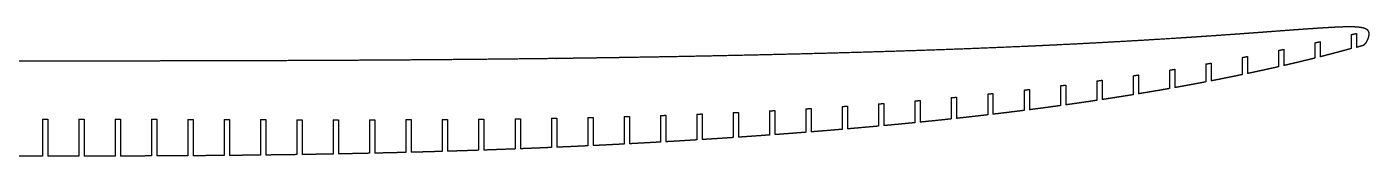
# Model space of a CAD drawing. Header units: metres. Extents: x 40 to 1950, y 1 to 93.
# Drawn here: x 990 to 1950, y 1 to 93 of the extents above; entities that cross this region are included whole.
import ezdxf

# ---------------------------------------------------------------- set-up
doc = ezdxf.new("R2010")
doc.units = ezdxf.units.M

msp = doc.modelspace()

# ---------------------------------------------------------------- linework, layer by layer
for p, q in [((1937.1, 87.23, 78), (1937.1, 77.3, 78)), ((1940.9, 88.12, 78), (1940.9, 78.36, 78)), ((1911.1, 81.42, 78), (1911.1, 70.47, 78)), ((1914.9, 82.25, 78), (1914.9, 71.43, 78)), ((1859.1, 70.95, 78), (1859.1, 58.67, 78)), ((1862.9, 71.66, 78), (1862.9, 59.46, 78)), ((1885.1, 76, 78), (1885.1, 64.3, 78)), ((1888.9, 76.77, 78), (1888.9, 65.17, 78)), ((1781.1, 57.88, 78), (1781.1, 44.35, 78)), ((1784.9, 58.45, 78), (1784.9, 44.97, 78)), ((1807.1, 61.9, 78), (1807.1, 48.74, 78)), ((1810.9, 62.52, 78), (1810.9, 49.41, 78)), ((1833.1, 66.25, 78), (1833.1, 53.5, 78)), ((1836.9, 66.92, 78), (1836.9, 54.22, 78)), ((1706.9, 48.1, 78), (1706.9, 33.6, 78)), ((1729.1, 50.78, 78), (1729.1, 36.56, 78)), ((1732.9, 51.26, 78), (1732.9, 37.09, 78)), ((1755.1, 54.18, 78), (1755.1, 40.3, 78)), ((1758.9, 54.7, 78), (1758.9, 40.87, 78)), ((1625.1, 39.92, 78), (1625.1, 24.38, 78)), ((1628.9, 40.25, 78), (1628.9, 24.76, 78)), ((1651.1, 42.25, 78), (1651.1, 27.05, 78)), ((1654.9, 42.61, 78), (1654.9, 27.46, 78)), ((1677.1, 44.83, 78), (1677.1, 29.95, 78)), ((1680.9, 45.23, 78), (1680.9, 30.4, 78)), ((1703.1, 47.67, 78), (1703.1, 33.12, 78)), ((1420.9, 28.86, 78), (1420.9, 9.32, 78)), ((1443.1, 29.54, 78), (1443.1, 10.54, 78)), ((1446.9, 29.67, 78), (1446.9, 10.75, 78)), ((1469.1, 30.48, 78), (1469.1, 12.08, 78)), ((1472.9, 30.63, 78), (1472.9, 12.31, 78)), ((1495.1, 31.57, 78), (1495.1, 13.75, 78)), ((1498.9, 31.75, 78), (1498.9, 14.01, 78)), ((1521.1, 32.85, 78), (1521.1, 15.56, 78)), ((1524.9, 33.05, 78), (1524.9, 15.84, 78)), ((1547.1, 34.31, 78), (1547.1, 17.52, 78)), ((1550.9, 34.54, 78), (1550.9, 17.82, 78)), ((1573.1, 35.96, 78), (1573.1, 19.63, 78)), ((1576.9, 36.22, 78), (1576.9, 19.95, 78)), ((1599.1, 37.83, 78), (1599.1, 21.91, 78)), ((1602.9, 38.12, 78), (1602.9, 22.26, 78)), ((1001.1, 27, 78), (1001.1, 0.56, 78)), ((1004.9, 27, 78), (1004.9, 0.55, 78)), ((1027.1, 26.99, 78), (1027.1, 0.53, 78)), ((1030.9, 26.98, 78), (1030.9, 0.53, 78)), ((1053.1, 26.94, 78), (1053.1, 0.54, 78)), ((1056.9, 26.93, 78), (1056.9, 0.55, 78)), ((1079.1, 26.86, 78), (1079.1, 0.62, 78)), ((1082.9, 26.85, 78), (1082.9, 0.63, 78)), ((1105.1, 26.77, 78), (1105.1, 0.75, 78)), ((1108.9, 26.75, 78), (1108.9, 0.78, 78)), ((1131.1, 26.67, 78), (1131.1, 0.95, 78)), ((1134.9, 26.66, 78), (1134.9, 0.99, 78)), ((1157.1, 26.58, 78), (1157.1, 1.22, 78)), ((1160.9, 26.57, 78), (1160.9, 1.27, 78)), ((1183.1, 26.52, 78), (1183.1, 1.57, 78)), ((1186.9, 26.51, 78), (1186.9, 1.63, 78)), ((1209.1, 26.48, 78), (1209.1, 2.01, 78)), ((1212.9, 26.48, 78), (1212.9, 2.08, 78)), ((1235.1, 26.49, 78), (1235.1, 2.53, 78)), ((1238.9, 26.49, 78), (1238.9, 2.61, 78)), ((1261.1, 26.55, 78), (1261.1, 3.14, 78)), ((1264.9, 26.56, 78), (1264.9, 3.24, 78)), ((1287.1, 26.68, 78), (1287.1, 3.86, 78)), ((1290.9, 26.7, 78), (1290.9, 3.97, 78)), ((1313.1, 26.89, 78), (1313.1, 4.68, 78)), ((1316.9, 26.93, 78), (1316.9, 4.81, 78)), ((1339.1, 27.19, 78), (1339.1, 5.61, 78)), ((1342.9, 27.24, 78), (1342.9, 5.76, 78)), ((1365.1, 27.59, 78), (1365.1, 6.66, 78)), ((1368.9, 27.66, 78), (1368.9, 6.83, 78)), ((1391.1, 28.11, 78), (1391.1, 7.83, 78)), ((1394.9, 28.2, 78), (1394.9, 8.01, 78)), ((1417.1, 28.76, 78), (1417.1, 9.12, 78))]:
    msp.add_line(p, q)
for points, degree, knots in [([(1945.88, 79.77, 78), (1945.99, 79.82, 78), (1946.09, 79.87, 78), (1946.19, 79.93, 78), (1946.28, 80, 78), (1946.38, 80.07, 78), (1946.47, 80.14, 78), (1946.56, 80.22, 78), (1946.76, 80.4, 78), (1946.87, 80.51, 78), (1946.98, 80.62, 78), (1947.08, 80.74, 78), (1947.18, 80.86, 78), (1947.28, 80.98, 78), (1947.38, 81.11, 78), (1947.68, 81.51, 78), (1947.88, 81.79, 78), (1948.06, 82.08, 78), (1948.24, 82.38, 78), (1948.4, 82.68, 78), (1948.56, 82.99, 78), (1948.71, 83.3, 78), (1948.98, 83.89, 78), (1949.1, 84.17, 78), (1949.21, 84.46, 78), (1949.31, 84.75, 78), (1949.41, 85.04, 78), (1949.5, 85.33, 78), (1949.58, 85.63, 78), (1949.67, 86, 78), (1949.68, 86.07, 78), (1949.7, 86.14, 78), (1949.72, 86.22, 78), (1949.73, 86.29, 78), (1949.75, 86.36, 78), (1949.76, 86.43, 78), (1949.79, 86.61, 78), (1949.81, 86.72, 78), (1949.83, 86.83, 78), (1949.84, 86.93, 78), (1949.85, 87.04, 78), (1949.86, 87.15, 78), (1949.87, 87.25, 78), (1949.89, 87.43, 78), (1949.89, 87.5, 78), (1949.89, 87.57, 78), (1949.9, 87.64, 78), (1949.9, 87.71, 78), (1949.9, 87.78, 78), (1949.9, 87.85, 78), (1949.89, 88.14, 78), (1949.88, 88.37, 78), (1949.85, 88.59, 78), (1949.81, 88.81, 78), (1949.75, 89.03, 78), (1949.67, 89.24, 78), (1949.58, 89.44, 78), (1949.39, 89.78, 78), (1949.3, 89.92, 78), (1949.21, 90.05, 78), (1949.1, 90.17, 78), (1948.99, 90.29, 78), (1948.88, 90.41, 78), (1948.76, 90.52, 78), (1948.36, 90.85, 78), (1948.06, 91.05, 78), (1947.74, 91.22, 78), (1947.42, 91.38, 78), (1947.09, 91.52, 78), (1946.75, 91.64, 78), (1946.41, 91.75, 78), (1945.56, 91.99, 78), (1945.05, 92.11, 78), (1944.53, 92.22, 78), (1944.01, 92.31, 78), (1943.49, 92.38, 78), (1942.96, 92.45, 78), (1942.44, 92.5, 78), (1941.62, 92.58, 78), (1941.32, 92.6, 78), (1941.01, 92.62, 78), (1940.69, 92.64, 78), (1940.36, 92.66, 78), (1940.02, 92.68, 78), (1939.67, 92.7, 78), (1938.91, 92.73, 78), (1938.5, 92.74, 78), (1938.08, 92.75, 78), (1937.64, 92.76, 78), (1937.19, 92.77, 78), (1936.73, 92.77, 78), (1936.25, 92.77, 78), (1934.58, 92.77, 78), (1933.41, 92.76, 78), (1932.25, 92.73, 78), (1931.08, 92.7, 78), (1929.91, 92.66, 78), (1928.75, 92.62, 78), (1927.58, 92.57, 78), (1924.79, 92.44, 78), (1923.16, 92.36, 78), (1921.53, 92.27, 78), (1919.91, 92.18, 78), (1918.28, 92.08, 78), (1916.66, 91.98, 78), (1915.03, 91.88, 78), (1911.55, 91.65, 78), (1909.68, 91.53, 78), (1907.82, 91.4, 78), (1905.96, 91.27, 78), (1904.1, 91.14, 78), (1902.24, 91, 78), (1900.38, 90.87, 78), (1897.67, 90.67, 78), (1896.82, 90.61, 78), (1895.94, 90.55, 78), (1895.05, 90.48, 78), (1894.14, 90.41, 78), (1893.22, 90.35, 78), (1892.28, 90.28, 78), (1890.23, 90.12, 78), (1889.11, 90.04, 78), (1887.96, 89.96, 78), (1886.8, 89.87, 78), (1885.61, 89.78, 78), (1884.39, 89.69, 78), (1883.14, 89.6, 78), (1878.18, 89.23, 78), (1874.5, 88.96, 78), (1870.81, 88.69, 78), (1867.13, 88.41, 78), (1863.44, 88.15, 78), (1859.76, 87.88, 78), (1856.07, 87.62, 78), (1847.68, 87.02, 78), (1842.96, 86.69, 78), (1838.25, 86.36, 78), (1833.53, 86.04, 78), (1828.82, 85.72, 78), (1824.1, 85.41, 78), (1819.39, 85.1, 78), (1810, 84.5, 78), (1805.33, 84.2, 78), (1800.66, 83.91, 78), (1795.98, 83.63, 78), (1791.31, 83.35, 78), (1786.64, 83.07, 78), (1781.96, 82.8, 78), (1767.67, 81.98, 78), (1758.04, 81.45, 78), (1748.41, 80.94, 78), (1738.78, 80.44, 78), (1729.15, 79.97, 78), (1719.52, 79.51, 78), (1709.89, 79.07, 78), (1696.5, 78.49, 78), (1692.74, 78.32, 78), (1688.98, 78.16, 78), (1685.21, 78.01, 78), (1681.45, 77.85, 78), (1677.69, 77.7, 78), (1673.93, 77.55, 78), (1654.74, 76.8, 78), (1639.32, 76.23, 78), (1623.89, 75.71, 78), (1608.46, 75.21, 78), (1593.03, 74.75, 78), (1577.6, 74.31, 78), (1562.17, 73.89, 78), (1529.43, 73.06, 78), (1512.12, 72.65, 78), (1494.82, 72.27, 78), (1477.51, 71.92, 78), (1460.2, 71.59, 78), (1442.9, 71.28, 78), (1425.59, 70.99, 78), (1404.07, 70.66, 78), (1399.85, 70.6, 78), (1395.63, 70.54, 78), (1391.4, 70.48, 78), (1387.18, 70.42, 78), (1382.95, 70.36, 78), (1378.72, 70.3, 78), (1370.68, 70.2, 78), (1366.87, 70.15, 78), (1363.06, 70.1, 78), (1359.25, 70.05, 78), (1355.44, 70.01, 78), (1351.63, 69.96, 78), (1347.82, 69.92, 78), (1315.23, 69.55, 78), (1286.44, 69.27, 78), (1257.65, 69.05, 78), (1228.87, 68.87, 78), (1200.08, 68.73, 78), (1171.29, 68.62, 78), (1142.5, 68.54, 78), (1103.13, 68.45, 78), (1092.55, 68.43, 78), (1081.96, 68.42, 78), (1071.38, 68.4, 78), (1060.8, 68.39, 78), (1050.21, 68.37, 78), (1039.63, 68.36, 78), (1026.16, 68.35, 78), (1023.27, 68.34, 78), (1020.38, 68.34, 78), (1017.5, 68.34, 78), (1014.61, 68.34, 78), (1011.72, 68.33, 78), (1008.83, 68.33, 78), (996.21, 68.32, 78), (986.47, 68.31, 78), (976.73, 68.3, 78), (967, 68.29, 78), (957.26, 68.29, 78), (947.52, 68.28, 78), (937.79, 68.27, 78), (918.31, 68.26, 78), (908.58, 68.25, 78), (898.84, 68.25, 78), (889.1, 68.24, 78), (879.37, 68.24, 78), (869.63, 68.23, 78), (859.89, 68.23, 78), (842.53, 68.22, 78), (834.91, 68.21, 78), (827.29, 68.21, 78), (819.67, 68.2, 78), (812.05, 68.2, 78), (804.43, 68.19, 78), (796.81, 68.19, 78), (775.22, 68.18, 78), (761.26, 68.17, 78), (747.29, 68.16, 78), (733.32, 68.15, 78), (719.35, 68.14, 78), (705.38, 68.12, 78), (691.41, 68.11, 78), (666.48, 68.08, 78), (655.52, 68.07, 78), (644.55, 68.06, 78), (633.59, 68.05, 78), (622.63, 68.03, 78), (611.67, 68.02, 78), (600.71, 68, 78), (582.3, 67.98, 78), (574.84, 67.97, 78), (567.39, 67.96, 78), (559.94, 67.95, 78), (552.49, 67.94, 78), (545.04, 67.93, 78), (537.59, 67.93, 78), (519.01, 67.9, 78), (507.88, 67.89, 78), (496.75, 67.88, 78), (485.62, 67.87, 78), (474.48, 67.86, 78), (463.35, 67.85, 78), (452.22, 67.85, 78), (435.45, 67.84, 78), (429.81, 67.84, 78), (424.18, 67.84, 78), (418.54, 67.84, 78), (412.9, 67.84, 78), (407.27, 67.84, 78), (401.63, 67.84, 78), (391.96, 67.85, 78), (387.95, 67.85, 78), (383.97, 67.85, 78), (380, 67.85, 78), (376.07, 67.86, 78), (372.15, 67.86, 78), (368.26, 67.87, 78), (361.63, 67.88, 78), (358.87, 67.88, 78), (356.11, 67.88, 78), (353.35, 67.89, 78), (350.58, 67.89, 78), (347.82, 67.9, 78), (345.06, 67.91, 78), (333.68, 67.93, 78), (325.06, 67.95, 78), (316.45, 67.98, 78), (307.83, 68.01, 78), (299.21, 68.04, 78), (290.6, 68.07, 78), (281.98, 68.11, 78), (267.69, 68.18, 78), (262.01, 68.21, 78), (256.33, 68.24, 78), (250.65, 68.28, 78), (244.97, 68.31, 78), (239.29, 68.35, 78), (233.61, 68.39, 78), (222.61, 68.47, 78), (217.29, 68.5, 78), (211.97, 68.55, 78), (206.65, 68.59, 78), (201.32, 68.63, 78), (196, 68.68, 78), (190.68, 68.73, 78), (180.29, 68.82, 78), (175.21, 68.87, 78), (170.14, 68.92, 78), (165.06, 68.97, 78), (159.99, 69.03, 78), (154.91, 69.08, 78), (149.84, 69.13, 78), (143.19, 69.21, 78), (141.6, 69.22, 78), (140.02, 69.24, 78), (138.44, 69.26, 78), (136.86, 69.28, 78), (135.28, 69.3, 78), (133.7, 69.31, 78), (127.62, 69.38, 78), (123.13, 69.43, 78), (118.63, 69.48, 78), (114.14, 69.53, 78), (109.64, 69.58, 78), (105.15, 69.64, 78), (100.65, 69.69, 78), (94.14, 69.76, 78), (92.14, 69.78, 78), (90.13, 69.8, 78), (88.12, 69.82, 78), (86.11, 69.84, 78), (84.1, 69.86, 78), (82.09, 69.87, 78), (78.57, 69.9, 78), (77.05, 69.91, 78), (75.53, 69.92, 78), (74.01, 69.93, 78), (72.49, 69.93, 78), (70.98, 69.93, 78), (69.46, 69.93, 78), (66.75, 69.93, 78), (65.56, 69.92, 78), (64.37, 69.91, 78), (63.18, 69.9, 78), (61.99, 69.88, 78), (60.8, 69.86, 78), (59.61, 69.84, 78), (57.56, 69.78, 78), (56.7, 69.75, 78), (55.85, 69.72, 78), (54.99, 69.68, 78), (54.13, 69.64, 78), (53.27, 69.59, 78), (52.42, 69.53, 78), (51.18, 69.43, 78), (50.81, 69.39, 78), (50.45, 69.36, 78), (50.1, 69.32, 78), (49.76, 69.29, 78), (49.44, 69.25, 78), (49.12, 69.21, 78), (48.49, 69.12, 78), (48.17, 69.08, 78), (47.86, 69.03, 78), (47.56, 68.98, 78), (47.28, 68.93, 78), (47, 68.87, 78), (46.73, 68.82, 78), (46, 68.66, 78), (45.53, 68.55, 78), (45.06, 68.42, 78), (44.59, 68.28, 78), (44.13, 68.12, 78), (43.68, 67.93, 78), (43.24, 67.72, 78), (42.65, 67.39, 78), (42.49, 67.29, 78), (42.33, 67.18, 78), (42.17, 67.07, 78), (42.02, 66.95, 78), (41.87, 66.83, 78), (41.73, 66.7, 78), (41.37, 66.35, 78), (41.17, 66.12, 78), (40.98, 65.87, 78), (40.82, 65.61, 78), (40.68, 65.34, 78), (40.56, 65.05, 78), (40.46, 64.76, 78), (40.35, 64.34, 78), (40.32, 64.2, 78), (40.29, 64.07, 78), (40.27, 63.94, 78), (40.25, 63.8, 78), (40.23, 63.67, 78), (40.22, 63.53, 78), (40.2, 63.33, 78), (40.19, 63.27, 78), (40.19, 63.2, 78), (40.18, 63.13, 78), (40.18, 63.07, 78), (40.18, 63, 78), (40.17, 62.94, 78), (40.17, 62.87, 78)], 8, [0, 0, 0, 0, 0, 0, 0, 0, 0, 0.0009021, 0.0009021, 0.0009021, 0.0009021, 0.0009021, 0.0009021, 0.0009021, 0.0021203, 0.0021203, 0.0021203, 0.0021203, 0.0021203, 0.0021203, 0.0021203, 0.0047802, 0.0047802, 0.0047802, 0.0047802, 0.0047802, 0.0047802, 0.0047802, 0.0071444, 0.0071444, 0.0071444, 0.0071444, 0.0071444, 0.0071444, 0.0071444, 0.0077226, 0.0077226, 0.0077226, 0.0077226, 0.0077226, 0.0077226, 0.0077226, 0.0085898, 0.0085898, 0.0085898, 0.0085898, 0.0085898, 0.0085898, 0.0085898, 0.0091763, 0.0091763, 0.0091763, 0.0091763, 0.0091763, 0.0091763, 0.0091763, 0.011029, 0.011029, 0.011029, 0.011029, 0.011029, 0.011029, 0.011029, 0.0123751, 0.0123751, 0.0123751, 0.0123751, 0.0123751, 0.0123751, 0.0123751, 0.0153348, 0.0153348, 0.0153348, 0.0153348, 0.0153348, 0.0153348, 0.0153348, 0.0196827, 0.0196827, 0.0196827, 0.0196827, 0.0196827, 0.0196827, 0.0196827, 0.0220968, 0.0220968, 0.0220968, 0.0220968, 0.0220968, 0.0220968, 0.0220968, 0.02473, 0.02473, 0.02473, 0.02473, 0.02473, 0.02473, 0.02473, 0.030933, 0.030933, 0.030933, 0.030933, 0.030933, 0.030933, 0.030933, 0.039581, 0.039581, 0.039581, 0.039581, 0.039581, 0.039581, 0.039581, 0.04949, 0.04949, 0.04949, 0.04949, 0.04949, 0.04949, 0.04949, 0.0539832, 0.0539832, 0.0539832, 0.0539832, 0.0539832, 0.0539832, 0.0539832, 0.0591184, 0.0591184, 0.0591184, 0.0591184, 0.0591184, 0.0591184, 0.0591184, 0.073967, 0.073967, 0.073967, 0.073967, 0.073967, 0.073967, 0.073967, 0.0929595, 0.0929595, 0.0929595, 0.0929595, 0.0929595, 0.0929595, 0.0929595, 0.1117735, 0.1117735, 0.1117735, 0.1117735, 0.1117735, 0.1117735, 0.1117735, 0.1505213, 0.1505213, 0.1505213, 0.1505213, 0.1505213, 0.1505213, 0.1505213, 0.1656526, 0.1656526, 0.1656526, 0.1656526, 0.1656526, 0.1656526, 0.1656526, 0.2276948, 0.2276948, 0.2276948, 0.2276948, 0.2276948, 0.2276948, 0.2276948, 0.2972651, 0.2972651, 0.2972651, 0.2972651, 0.2972651, 0.2972651, 0.2972651, 0.3142055, 0.3142055, 0.3142055, 0.3142055, 0.3142055, 0.3142055, 0.3142055, 0.3294516, 0.3294516, 0.3294516, 0.3294516, 0.3294516, 0.3294516, 0.3294516, 0.4446422, 0.4446422, 0.4446422, 0.4446422, 0.4446422, 0.4446422, 0.4446422, 0.4869914, 0.4869914, 0.4869914, 0.4869914, 0.4869914, 0.4869914, 0.4869914, 0.4985448, 0.4985448, 0.4985448, 0.4985448, 0.4985448, 0.4985448, 0.4985448, 0.537506, 0.537506, 0.537506, 0.537506, 0.537506, 0.537506, 0.537506, 0.5764667, 0.5764667, 0.5764667, 0.5764667, 0.5764667, 0.5764667, 0.5764667, 0.606957, 0.606957, 0.606957, 0.606957, 0.606957, 0.606957, 0.606957, 0.6628534, 0.6628534, 0.6628534, 0.6628534, 0.6628534, 0.6628534, 0.6628534, 0.7067149, 0.7067149, 0.7067149, 0.7067149, 0.7067149, 0.7067149, 0.7067149, 0.7365257, 0.7365257, 0.7365257, 0.7365257, 0.7365257, 0.7365257, 0.7365257, 0.7810692, 0.7810692, 0.7810692, 0.7810692, 0.7810692, 0.7810692, 0.7810692, 0.8036227, 0.8036227, 0.8036227, 0.8036227, 0.8036227, 0.8036227, 0.8036227, 0.8197562, 0.8197562, 0.8197562, 0.8197562, 0.8197562, 0.8197562, 0.8197562, 0.8312903, 0.8312903, 0.8312903, 0.8312903, 0.8312903, 0.8312903, 0.8312903, 0.8672636, 0.8672636, 0.8672636, 0.8672636, 0.8672636, 0.8672636, 0.8672636, 0.8909765, 0.8909765, 0.8909765, 0.8909765, 0.8909765, 0.8909765, 0.8909765, 0.9131935, 0.9131935, 0.9131935, 0.9131935, 0.9131935, 0.9131935, 0.9131935, 0.9343806, 0.9343806, 0.9343806, 0.9343806, 0.9343806, 0.9343806, 0.9343806, 0.9409806, 0.9409806, 0.9409806, 0.9409806, 0.9409806, 0.9409806, 0.9409806, 0.9597527, 0.9597527, 0.9597527, 0.9597527, 0.9597527, 0.9597527, 0.9597527, 0.9681406, 0.9681406, 0.9681406, 0.9681406, 0.9681406, 0.9681406, 0.9681406, 0.9744773, 0.9744773, 0.9744773, 0.9744773, 0.9744773, 0.9744773, 0.9744773, 0.9794481, 0.9794481, 0.9794481, 0.9794481, 0.9794481, 0.9794481, 0.9794481, 0.9830342, 0.9830342, 0.9830342, 0.9830342, 0.9830342, 0.9830342, 0.9830342, 0.9846429, 0.9846429, 0.9846429, 0.9846429, 0.9846429, 0.9846429, 0.9846429, 0.9863982, 0.9863982, 0.9863982, 0.9863982, 0.9863982, 0.9863982, 0.9863982, 0.9896594, 0.9896594, 0.9896594, 0.9896594, 0.9896594, 0.9896594, 0.9896594, 0.990953, 0.990953, 0.990953, 0.990953, 0.990953, 0.990953, 0.990953, 0.9930111, 0.9930111, 0.9930111, 0.9930111, 0.9930111, 0.9930111, 0.9930111, 0.9939259, 0.9939259, 0.9939259, 0.9939259, 0.9939259, 0.9939259, 0.9939259, 0.9943711, 0.9943711, 0.9943711, 0.9943711, 0.9943711, 0.9943711, 0.9943711, 0.9943711, 0.9943711]), ([(1937.1, 77.3, 78), (1936.7, 77.18, 78), (1936.29, 77.07, 78), (1935.89, 76.96, 78), (1935.48, 76.85, 78), (1935.08, 76.74, 78), (1934.26, 76.52, 78), (1933.85, 76.4, 78), (1933.43, 76.29, 78), (1933.02, 76.18, 78), (1932.6, 76.07, 78), (1931.35, 75.73, 78), (1930.52, 75.5, 78), (1929.68, 75.28, 78), (1928.84, 75.05, 78), (1928, 74.83, 78), (1926.3, 74.38, 78), (1925.44, 74.15, 78), (1924.58, 73.92, 78), (1923.71, 73.69, 78), (1922.85, 73.47, 78), (1921.09, 73.01, 78), (1920.2, 72.78, 78), (1919.31, 72.55, 78), (1918.42, 72.32, 78), (1917.53, 72.1, 78), (1916.35, 71.8, 78), (1916.06, 71.72, 78), (1915.77, 71.65, 78), (1915.48, 71.57, 78), (1915.19, 71.5, 78), (1914.9, 71.43, 78)], 6, [0, 0, 0, 0, 0, 0, 0, 0.109546, 0.109546, 0.109546, 0.109546, 0.109546, 0.221724, 0.221724, 0.221724, 0.221724, 0.221724, 0.448251, 0.448251, 0.448251, 0.448251, 0.448251, 0.68161, 0.68161, 0.68161, 0.68161, 0.68161, 0.921928, 0.921928, 0.921928, 0.921928, 0.921928, 1, 1, 1, 1, 1, 1, 1]), ([(1940.9, 78.36, 78), (1941.25, 78.45, 78), (1941.6, 78.55, 78), (1941.96, 78.65, 78), (1942.31, 78.75, 78), (1942.66, 78.85, 78), (1943.01, 78.95, 78), (1943.54, 79.1, 78), (1943.72, 79.15, 78), (1943.9, 79.2, 78), (1944.08, 79.25, 78), (1944.25, 79.3, 78), (1944.43, 79.36, 78), (1944.7, 79.43, 78), (1944.8, 79.46, 78), (1944.89, 79.49, 78), (1944.98, 79.51, 78), (1945.08, 79.54, 78), (1945.17, 79.57, 78), (1945.3, 79.6, 78), (1945.34, 79.62, 78), (1945.38, 79.63, 78), (1945.42, 79.64, 78), (1945.46, 79.65, 78), (1945.5, 79.66, 78), (1945.58, 79.68, 78), (1945.62, 79.69, 78), (1945.65, 79.7, 78), (1945.69, 79.71, 78), (1945.71, 79.72, 78), (1945.74, 79.73, 78), (1945.78, 79.74, 78), (1945.8, 79.75, 78), (1945.82, 79.75, 78), (1945.83, 79.76, 78), (1945.85, 79.76, 78), (1945.86, 79.76, 78), (1945.87, 79.77, 78), (1945.87, 79.77, 78), (1945.88, 79.77, 78), (1945.88, 79.77, 78), (1945.88, 79.77, 78), (1945.88, 79.77, 78), (1945.88, 79.77, 78), (1945.88, 79.77, 78), (1945.88, 79.77, 78), (1945.88, 79.77, 78), (1945.88, 79.77, 78), (1945.88, 79.77, 78), (1945.88, 79.77, 78)], 7, [0, 0, 0, 0, 0, 0, 0, 0, 0.459078, 0.459078, 0.459078, 0.459078, 0.459078, 0.459078, 0.692578, 0.692578, 0.692578, 0.692578, 0.692578, 0.692578, 0.815572, 0.815572, 0.815572, 0.815572, 0.815572, 0.815572, 0.868391, 0.868391, 0.868391, 0.868391, 0.868391, 0.868391, 0.922244, 0.922244, 0.922244, 0.922244, 0.922244, 0.922244, 0.970231, 0.970231, 0.970231, 0.970231, 0.970231, 0.970231, 0.987307, 0.987307, 0.987307, 0.987307, 0.987307, 0.987307, 1, 1, 1, 1, 1, 1, 1, 1]), ([(1911.1, 70.47, 78), (1909.77, 70.14, 78), (1908.44, 69.81, 78), (1907.11, 69.49, 78), (1904.41, 68.83, 78), (1903.04, 68.49, 78), (1901.67, 68.17, 78), (1898.9, 67.5, 78), (1897.49, 67.17, 78), (1896.08, 66.84, 78), (1893.23, 66.17, 78), (1891.79, 65.83, 78), (1890.34, 65.5, 78), (1888.9, 65.17, 78)], 4, [0, 0, 0, 0, 0, 0.240205, 0.240205, 0.240205, 0.486897, 0.486897, 0.486897, 0.740169, 0.740169, 0.740169, 1, 1, 1, 1, 1]), ([(1859.1, 58.67, 78), (1857.75, 58.39, 78), (1856.4, 58.11, 78), (1855.05, 57.83, 78), (1852.33, 57.28, 78), (1850.95, 57, 78), (1849.58, 56.72, 78), (1846.8, 56.17, 78), (1845.4, 55.89, 78), (1844, 55.61, 78), (1841.18, 55.05, 78), (1839.75, 54.78, 78), (1838.33, 54.5, 78), (1836.9, 54.22, 78)], 4, [0, 0, 0, 0, 0, 0.243354, 0.243354, 0.243354, 0.491155, 0.491155, 0.491155, 0.743389, 0.743389, 0.743389, 1, 1, 1, 1, 1]), ([(1885.1, 64.3, 78), (1883.76, 64, 78), (1882.42, 63.69, 78), (1881.08, 63.39, 78), (1878.36, 62.79, 78), (1876.99, 62.49, 78), (1875.62, 62.19, 78), (1872.84, 61.58, 78), (1871.44, 61.28, 78), (1870.04, 60.97, 78), (1867.2, 60.37, 78), (1865.77, 60.06, 78), (1864.33, 59.76, 78), (1862.9, 59.46, 78)], 4, [0, 0, 0, 0, 0, 0.241989, 0.241989, 0.241989, 0.489335, 0.489335, 0.489335, 0.742025, 0.742025, 0.742025, 1, 1, 1, 1, 1]), ([(1807.1, 48.74, 78), (1805.74, 48.5, 78), (1804.38, 48.26, 78), (1803.02, 48.02, 78), (1800.29, 47.55, 78), (1798.91, 47.31, 78), (1797.53, 47.08, 78), (1794.76, 46.61, 78), (1793.36, 46.37, 78), (1791.96, 46.14, 78), (1789.15, 45.67, 78), (1787.73, 45.43, 78), (1786.32, 45.2, 78), (1784.9, 44.97, 78)], 4, [0, 0, 0, 0, 0, 0.245035, 0.245035, 0.245035, 0.49339, 0.49339, 0.49339, 0.745054, 0.745054, 0.745054, 1, 1, 1, 1, 1]), ([(1833.1, 53.5, 78), (1831.75, 53.24, 78), (1830.39, 52.98, 78), (1829.04, 52.73, 78), (1826.3, 52.21, 78), (1824.93, 51.96, 78), (1823.55, 51.7, 78), (1820.78, 51.19, 78), (1819.38, 50.93, 78), (1817.98, 50.68, 78), (1815.16, 50.17, 78), (1813.74, 49.91, 78), (1812.32, 49.66, 78), (1810.9, 49.41, 78)], 4, [0, 0, 0, 0, 0, 0.24431, 0.24431, 0.24431, 0.492433, 0.492433, 0.492433, 0.744344, 0.744344, 0.744344, 1, 1, 1, 1, 1]), ([(1755.1, 40.3, 78), (1753.74, 40.09, 78), (1752.37, 39.89, 78), (1751.01, 39.69, 78), (1748.26, 39.28, 78), (1746.88, 39.08, 78), (1745.5, 38.88, 78), (1742.73, 38.48, 78), (1741.33, 38.28, 78), (1739.94, 38.08, 78), (1737.13, 37.68, 78), (1735.72, 37.48, 78), (1734.31, 37.28, 78), (1732.9, 37.09, 78)], 4, [0, 0, 0, 0, 0, 0.246031, 0.246031, 0.246031, 0.49472, 0.49472, 0.49472, 0.746054, 0.746054, 0.746054, 1, 1, 1, 1, 1]), ([(1781.1, 44.35, 78), (1779.74, 44.13, 78), (1778.38, 43.91, 78), (1777.01, 43.69, 78), (1774.27, 43.25, 78), (1772.89, 43.03, 78), (1771.51, 42.81, 78), (1768.74, 42.38, 78), (1767.34, 42.16, 78), (1765.95, 41.95, 78), (1763.14, 41.51, 78), (1761.73, 41.3, 78), (1760.31, 41.08, 78), (1758.9, 40.87, 78)], 4, [0, 0, 0, 0, 0, 0.245589, 0.245589, 0.245589, 0.494128, 0.494128, 0.494128, 0.745607, 0.745607, 0.745607, 1, 1, 1, 1, 1]), ([(1677.1, 29.95, 78), (1676, 29.83, 78), (1674.91, 29.7, 78), (1673.81, 29.57, 78), (1672.71, 29.45, 78), (1670.51, 29.19, 78), (1669.41, 29.07, 78), (1668.3, 28.94, 78), (1667.2, 28.82, 78), (1664.98, 28.57, 78), (1663.86, 28.44, 78), (1662.75, 28.32, 78), (1661.63, 28.2, 78), (1659.39, 27.95, 78), (1658.27, 27.83, 78), (1657.15, 27.7, 78), (1656.02, 27.58, 78), (1654.9, 27.46, 78)], 5, [0, 0, 0, 0, 0, 0, 0.246998, 0.246998, 0.246998, 0.246998, 0.496031, 0.496031, 0.496031, 0.496031, 0.747051, 0.747051, 0.747051, 0.747051, 1, 1, 1, 1, 1, 1]), ([(1703.1, 33.12, 78), (1701.73, 32.94, 78), (1700.36, 32.77, 78), (1698.99, 32.6, 78), (1696.25, 32.26, 78), (1694.86, 32.09, 78), (1693.48, 31.92, 78), (1690.71, 31.58, 78), (1689.31, 31.41, 78), (1687.92, 31.24, 78), (1685.12, 30.9, 78), (1683.71, 30.73, 78), (1682.31, 30.57, 78), (1680.9, 30.4, 78)], 4, [0, 0, 0, 0, 0, 0.246673, 0.246673, 0.246673, 0.495581, 0.495581, 0.495581, 0.746696, 0.746696, 0.746696, 1, 1, 1, 1, 1]), ([(1729.1, 36.56, 78), (1727.73, 36.37, 78), (1726.37, 36.18, 78), (1725, 36, 78), (1722.25, 35.62, 78), (1720.87, 35.44, 78), (1719.49, 35.25, 78), (1716.72, 34.88, 78), (1715.32, 34.7, 78), (1713.93, 34.52, 78), (1711.12, 34.15, 78), (1709.72, 33.97, 78), (1708.31, 33.78, 78), (1706.9, 33.6, 78)], 4, [0, 0, 0, 0, 0, 0.246378, 0.246378, 0.246378, 0.49519, 0.49519, 0.49519, 0.746408, 0.746408, 0.746408, 1, 1, 1, 1, 1]), ([(1573.1, 19.63, 78), (1570.34, 19.4, 78), (1567.57, 19.17, 78), (1564.81, 18.94, 78), (1559.26, 18.49, 78), (1556.47, 18.26, 78), (1553.69, 18.04, 78), (1550.9, 17.82, 78)], 4, [0, 0, 0, 0, 0, 0.497952, 0.497952, 0.497952, 1, 1, 1, 1, 1]), ([(1599.1, 21.91, 78), (1596.34, 21.66, 78), (1593.58, 21.41, 78), (1590.82, 21.17, 78), (1585.27, 20.68, 78), (1582.48, 20.43, 78), (1579.69, 20.19, 78), (1576.9, 19.95, 78)], 4, [0, 0, 0, 0, 0, 0.497578, 0.497578, 0.497578, 1, 1, 1, 1, 1]), ([(1625.1, 24.38, 78), (1622.34, 24.11, 78), (1619.58, 23.84, 78), (1616.82, 23.57, 78), (1611.27, 23.04, 78), (1608.48, 22.78, 78), (1605.69, 22.52, 78), (1602.9, 22.26, 78)], 4, [0, 0, 0, 0, 0, 0.497155, 0.497155, 0.497155, 1, 1, 1, 1, 1]), ([(1651.1, 27.05, 78), (1648.83, 26.81, 78), (1646.56, 26.57, 78), (1644.3, 26.33, 78), (1638.75, 25.75, 78), (1635.46, 25.42, 78), (1632.18, 25.08, 78), (1628.9, 24.76, 78)], 4, [0, 0, 0, 0, 0, 0.408737, 0.408737, 0.408737, 1, 1, 1, 1, 1]), ([(1443.1, 10.54, 78), (1440.33, 10.38, 78), (1437.56, 10.22, 78), (1434.79, 10.07, 78), (1429.24, 9.77, 78), (1426.46, 9.62, 78), (1423.68, 9.47, 78), (1420.9, 9.32, 78)], 4, [0, 0, 0, 0, 0, 0.49935, 0.49935, 0.49935, 1, 1, 1, 1, 1]), ([(1469.1, 12.08, 78), (1466.33, 11.91, 78), (1463.56, 11.74, 78), (1460.79, 11.57, 78), (1455.24, 11.24, 78), (1452.46, 11.07, 78), (1449.68, 10.91, 78), (1446.9, 10.75, 78)], 4, [0, 0, 0, 0, 0, 0.499112, 0.499112, 0.499112, 1, 1, 1, 1, 1]), ([(1495.1, 13.75, 78), (1492.33, 13.56, 78), (1489.56, 13.38, 78), (1486.79, 13.2, 78), (1481.24, 12.84, 78), (1478.46, 12.66, 78), (1475.68, 12.49, 78), (1472.9, 12.31, 78)], 4, [0, 0, 0, 0, 0, 0.498854, 0.498854, 0.498854, 1, 1, 1, 1, 1]), ([(1521.1, 15.56, 78), (1518.33, 15.36, 78), (1515.57, 15.16, 78), (1512.8, 14.97, 78), (1507.25, 14.58, 78), (1504.47, 14.39, 78), (1501.68, 14.19, 78), (1498.9, 14.01, 78)], 4, [0, 0, 0, 0, 0, 0.498581, 0.498581, 0.498581, 1, 1, 1, 1, 1]), ([(1547.1, 17.52, 78), (1544.34, 17.3, 78), (1541.57, 17.09, 78), (1538.8, 16.88, 78), (1533.25, 16.46, 78), (1530.47, 16.25, 78), (1527.69, 16.04, 78), (1524.9, 15.84, 78)], 4, [0, 0, 0, 0, 0, 0.498285, 0.498285, 0.498285, 1, 1, 1, 1, 1]), ([(1027.1, 0.53, 78), (1024.31, 0.53, 78), (1021.52, 0.53, 78), (1018.72, 0.53, 78), (1013.17, 0.54, 78), (1010.42, 0.54, 78), (1007.66, 0.54, 78), (1004.9, 0.55, 78)], 4, [0, 0, 0, 0, 0, 0.503004, 0.503004, 0.503004, 1, 1, 1, 1, 1]), ([(1365.1, 6.66, 78), (1362.33, 6.54, 78), (1359.55, 6.43, 78), (1356.78, 6.31, 78), (1351.23, 6.09, 78), (1348.45, 5.98, 78), (1345.68, 5.87, 78), (1342.9, 5.76, 78)], 4, [0, 0, 0, 0, 0, 0.500007, 0.500007, 0.500007, 1, 1, 1, 1, 1]), ([(1391.1, 7.83, 78), (1388.33, 7.7, 78), (1385.55, 7.57, 78), (1382.78, 7.44, 78), (1377.23, 7.19, 78), (1374.45, 7.07, 78), (1371.68, 6.95, 78), (1368.9, 6.83, 78)], 4, [0, 0, 0, 0, 0, 0.499805, 0.499805, 0.499805, 1, 1, 1, 1, 1]), ([(1417.1, 9.12, 78), (1414.33, 8.98, 78), (1411.56, 8.84, 78), (1408.78, 8.69, 78), (1403.23, 8.42, 78), (1400.46, 8.28, 78), (1397.68, 8.15, 78), (1394.9, 8.01, 78)], 4, [0, 0, 0, 0, 0, 0.499581, 0.499581, 0.499581, 1, 1, 1, 1, 1])]:
    msp.add_open_spline(points, degree=degree, knots=knots)
for points, degree in [([(1937.1, 87.23, 78), (1938.05, 87.45, 78), (1939, 87.67, 78), (1939.95, 87.9, 78), (1940.9, 88.12, 78)], 4), ([(1911.1, 81.42, 78), (1912.05, 81.63, 78), (1913, 81.83, 78), (1913.95, 82.04, 78), (1914.9, 82.25, 78)], 4), ([(1859.1, 70.95, 78), (1860.05, 71.12, 78), (1861, 71.3, 78), (1861.95, 71.48, 78), (1862.9, 71.66, 78)], 4), ([(1885.1, 76, 78), (1886.05, 76.19, 78), (1887, 76.38, 78), (1887.95, 76.57, 78), (1888.9, 76.77, 78)], 4), ([(1781.1, 57.88, 78), (1782.05, 58.03, 78), (1783, 58.17, 78), (1783.95, 58.31, 78), (1784.9, 58.45, 78)], 4), ([(1807.1, 61.9, 78), (1808.05, 62.06, 78), (1809, 62.21, 78), (1809.95, 62.36, 78), (1810.9, 62.52, 78)], 4), ([(1833.1, 66.25, 78), (1834.05, 66.42, 78), (1835, 66.58, 78), (1835.95, 66.75, 78), (1836.9, 66.92, 78)], 4), ([(1703.1, 47.67, 78), (1704.05, 47.77, 78), (1705, 47.88, 78), (1705.95, 47.99, 78), (1706.9, 48.1, 78)], 4), ([(1729.1, 50.78, 78), (1730.05, 50.9, 78), (1731, 51.02, 78), (1731.95, 51.14, 78), (1732.9, 51.26, 78)], 4), ([(1755.1, 54.18, 78), (1756.05, 54.31, 78), (1757, 54.44, 78), (1757.95, 54.57, 78), (1758.9, 54.7, 78)], 4), ([(1625.1, 39.92, 78), (1626.05, 40, 78), (1627, 40.09, 78), (1627.95, 40.17, 78), (1628.9, 40.25, 78)], 4), ([(1651.1, 42.25, 78), (1652.05, 42.34, 78), (1653, 42.43, 78), (1653.95, 42.52, 78), (1654.9, 42.61, 78)], 4), ([(1677.1, 44.83, 78), (1678.05, 44.93, 78), (1679, 45.03, 78), (1679.95, 45.13, 78), (1680.9, 45.23, 78)], 4), ([(1417.1, 28.76, 78), (1418.05, 28.78, 78), (1419, 28.81, 78), (1419.95, 28.84, 78), (1420.9, 28.86, 78)], 4), ([(1443.1, 29.54, 78), (1444.05, 29.57, 78), (1445, 29.6, 78), (1445.95, 29.64, 78), (1446.9, 29.67, 78)], 4), ([(1469.1, 30.48, 78), (1470.05, 30.51, 78), (1471, 30.55, 78), (1471.95, 30.59, 78), (1472.9, 30.63, 78)], 4), ([(1495.1, 31.57, 78), (1496.05, 31.62, 78), (1497, 31.66, 78), (1497.95, 31.71, 78), (1498.9, 31.75, 78)], 4), ([(1521.1, 32.85, 78), (1522.05, 32.9, 78), (1523, 32.95, 78), (1523.95, 33, 78), (1524.9, 33.05, 78)], 4), ([(1547.1, 34.31, 78), (1548.05, 34.36, 78), (1549, 34.42, 78), (1549.95, 34.48, 78), (1550.9, 34.54, 78)], 4), ([(1573.1, 35.96, 78), (1574.05, 36.03, 78), (1575, 36.09, 78), (1575.95, 36.16, 78), (1576.9, 36.22, 78)], 4), ([(1599.1, 37.83, 78), (1600.05, 37.9, 78), (1601, 37.98, 78), (1601.95, 38.05, 78), (1602.9, 38.12, 78)], 4), ([(1001.1, 27, 78), (1002.05, 27, 78), (1003, 27, 78), (1003.95, 27, 78), (1004.9, 27, 78)], 4), ([(1027.1, 26.99, 78), (1028.05, 26.99, 78), (1029, 26.99, 78), (1029.95, 26.99, 78), (1030.9, 26.98, 78)], 4), ([(1053.1, 26.94, 78), (1054.05, 26.94, 78), (1055, 26.93, 78), (1055.95, 26.93, 78), (1056.9, 26.93, 78)], 4), ([(1079.1, 26.86, 78), (1080.05, 26.86, 78), (1081, 26.86, 78), (1081.95, 26.85, 78), (1082.9, 26.85, 78)], 4), ([(1105.1, 26.77, 78), (1106.05, 26.76, 78), (1107, 26.76, 78), (1107.95, 26.76, 78), (1108.9, 26.75, 78)], 4), ([(1131.1, 26.67, 78), (1131.93, 26.67, 78), (1132.66, 26.67, 78), (1133.46, 26.66, 78), (1134.29, 26.66, 78), (1134.9, 26.66, 78)], 5), ([(1157.1, 26.58, 78), (1158.05, 26.58, 78), (1159, 26.58, 78), (1159.95, 26.57, 78), (1160.9, 26.57, 78)], 4), ([(1183.1, 26.52, 78), (1184.05, 26.51, 78), (1185, 26.51, 78), (1185.95, 26.51, 78), (1186.9, 26.51, 78)], 4), ([(1209.1, 26.48, 78), (1210.05, 26.48, 78), (1211, 26.48, 78), (1211.95, 26.48, 78), (1212.9, 26.48, 78)], 4), ([(1235.1, 26.49, 78), (1236.05, 26.49, 78), (1237, 26.49, 78), (1237.95, 26.49, 78), (1238.9, 26.49, 78)], 4), ([(1261.1, 26.55, 78), (1262.05, 26.55, 78), (1263, 26.56, 78), (1263.95, 26.56, 78), (1264.9, 26.56, 78)], 4), ([(1287.1, 26.68, 78), (1288.05, 26.69, 78), (1289, 26.69, 78), (1289.95, 26.7, 78), (1290.9, 26.7, 78)], 4), ([(1313.1, 26.89, 78), (1314.05, 26.9, 78), (1315, 26.91, 78), (1315.95, 26.92, 78), (1316.9, 26.93, 78)], 4), ([(1339.1, 27.19, 78), (1340.05, 27.2, 78), (1341, 27.22, 78), (1341.95, 27.23, 78), (1342.9, 27.24, 78)], 4), ([(1365.1, 27.59, 78), (1366.05, 27.61, 78), (1367, 27.63, 78), (1367.95, 27.64, 78), (1368.9, 27.66, 78)], 4), ([(1391.1, 28.11, 78), (1392.05, 28.13, 78), (1393, 28.15, 78), (1393.95, 28.18, 78), (1394.9, 28.2, 78)], 4), ([(1001.1, 0.56, 78), (995.55, 0.57, 78), (990, 0.58, 78), (984.45, 0.6, 78), (978.9, 0.62, 78)], 4), ([(1053.1, 0.54, 78), (1047.55, 0.54, 78), (1042, 0.53, 78), (1036.45, 0.53, 78), (1030.9, 0.53, 78)], 4), ([(1079.1, 0.62, 78), (1073.55, 0.6, 78), (1068, 0.58, 78), (1062.45, 0.56, 78), (1056.9, 0.55, 78)], 4), ([(1105.1, 0.75, 78), (1099.55, 0.72, 78), (1094, 0.69, 78), (1088.45, 0.66, 78), (1082.9, 0.63, 78)], 4), ([(1131.1, 0.95, 78), (1125.55, 0.9, 78), (1120, 0.86, 78), (1114.45, 0.81, 78), (1108.9, 0.78, 78)], 4), ([(1157.1, 1.22, 78), (1151.55, 1.16, 78), (1146, 1.1, 78), (1140.45, 1.04, 78), (1134.9, 0.99, 78)], 4), ([(1183.1, 1.57, 78), (1177.55, 1.49, 78), (1172, 1.41, 78), (1166.45, 1.34, 78), (1160.9, 1.27, 78)], 4), ([(1209.1, 2.01, 78), (1203.55, 1.91, 78), (1198, 1.81, 78), (1192.45, 1.72, 78), (1186.9, 1.63, 78)], 4), ([(1235.1, 2.53, 78), (1229.55, 2.41, 78), (1224, 2.29, 78), (1218.45, 2.18, 78), (1212.9, 2.08, 78)], 4), ([(1261.1, 3.14, 78), (1255.55, 3, 78), (1250, 2.87, 78), (1244.45, 2.74, 78), (1238.9, 2.61, 78)], 4), ([(1287.1, 3.86, 78), (1281.55, 3.7, 78), (1276, 3.54, 78), (1270.45, 3.39, 78), (1264.9, 3.24, 78)], 4), ([(1313.1, 4.68, 78), (1307.55, 4.49, 78), (1302, 4.31, 78), (1296.45, 4.14, 78), (1290.9, 3.97, 78)], 4), ([(1339.1, 5.61, 78), (1333.55, 5.4, 78), (1328, 5.2, 78), (1322.45, 5, 78), (1316.9, 4.81, 78)], 4)]:
    msp.add_open_spline(points, degree=degree)

doc.saveas('drawing.dxf')
